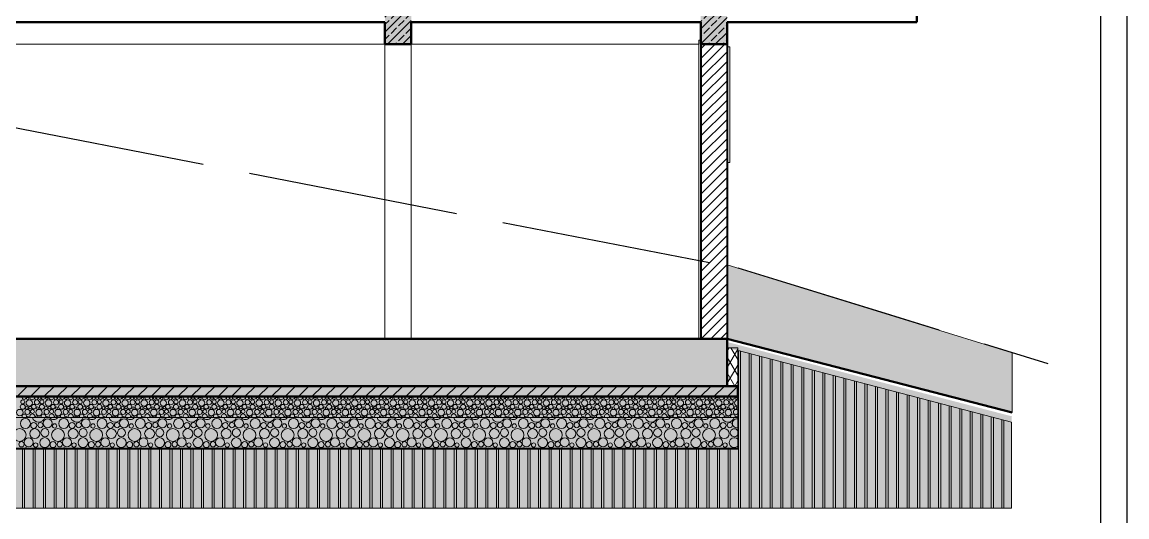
# Model space of a CAD drawing. Extents: x -1929 to 256751, y -18317 to 36108.
# Drawn here: x 3715 to 4764, y 621 to 1091 of the extents above; entities that cross this region are included whole.
import ezdxf

# ---------------------------------------------------------------- set-up
doc = ezdxf.new("R2010")
doc.units = 0
doc.header["$LTSCALE"] = 5
doc.header["$MEASUREMENT"] = 0
doc.linetypes.add('- Скирити линии', pattern=[245, 200, -45])
for name, color, linetype in [('1 _ Греди - Основни.Structural - Bearing', 7, 'Continuous'), ('1 _ Плочи - Основни.Structural - Bearing', 7, 'Continuous'), ('4 _ - Щриховки - Основни.2D Elements', 7, 'Continuous'), ('7 _ - Основни елементи.2D Elements', 7, 'Continuous'), ('A-Furniture', 7, 'Continuous'), ('A-Terrain', 7, 'Continuous'), ('A-walls inter 12', 7, 'Continuous'), ('Structural - Bearing', 7, 'Continuous')]:
    doc.layers.add(name, color=color, linetype=linetype)
pattern_1 = [(45, (3672.576, 1105.042), (-7.07107, 7.07107), []), (45, (3669.04, 1108.577), (-7.07107, 7.07107), [7.5, -2.5])]

# ---------------------------------------------------------------- blocks, each defined once
blk = doc.blocks.new('*X2')
at = {"layer": 'A-Furniture', "color": 253, "linetype": 'Continuous', "lineweight": 15, "ltscale": 0.01}
for centre, radius in [((20546, 14467), 38.4), ((20670, 14446), 61.2), ((20639, 14531), 20.7), ((20814, 14458), 47.7), ((20804, 14535), 28.6), ((20868, 14539), 25.1), ((20910, 14467), 38.4), ((21034, 14446), 61.2), ((21003, 14531), 20.7), ((21178, 14458), 47.7), ((21168, 14535), 28.6), ((21232, 14539), 25.1), ((21274, 14467), 38.4), ((21398, 14446), 61.2), ((21366, 14531), 20.7), ((21541, 14458), 47.7), ((21532, 14535), 28.6), ((21595, 14539), 25.1), ((21637, 14467), 38.4), ((21761, 14446), 61.2), ((21730, 14531), 20.7), ((21905, 14458), 47.7), ((21895, 14535), 28.6), ((21959, 14539), 25.1), ((22001, 14467), 38.4), ((22125, 14446), 61.2), ((22094, 14531), 20.7), ((22269, 14458), 47.7), ((22259, 14535), 28.6), ((22323, 14539), 25.1), ((22365, 14467), 38.4), ((22489, 14446), 61.2), ((22458, 14531), 20.7), ((22632, 14458), 47.7), ((22623, 14535), 28.6), ((22686, 14539), 25.1), ((22728, 14467), 38.4), ((22852, 14446), 61.2), ((22821, 14531), 20.7), ((22996, 14458), 47.7), ((22986, 14535), 28.6), ((23050, 14539), 25.1), ((23092, 14467), 38.4), ((23216, 14446), 61.2), ((23185, 14531), 20.7), ((23360, 14458), 47.7), ((23350, 14535), 28.6), ((23414, 14539), 25.1), ((23456, 14467), 38.4), ((23580, 14446), 61.2), ((23549, 14531), 20.7), ((23723, 14458), 47.7), ((23714, 14535), 28.6), ((23778, 14539), 25.1), ((23819, 14467), 38.4), ((23944, 14446), 61.2), ((23912, 14531), 20.7), ((24087, 14458), 47.7), ((24078, 14535), 28.6), ((24141, 14539), 25.1), ((24183, 14467), 38.4), ((24307, 14446), 61.2), ((24276, 14531), 20.7), ((24451, 14458), 47.7), ((24441, 14535), 28.6), ((24505, 14539), 25.1), ((24547, 14467), 38.4), ((24671, 14446), 61.2), ((24640, 14531), 20.7), ((24815, 14458), 47.7), ((24805, 14535), 28.6), ((24869, 14539), 25.1), ((24911, 14467), 38.4), ((25035, 14446), 61.2), ((25003, 14531), 20.7), ((25178, 14458), 47.7), ((25169, 14535), 28.6), ((25232, 14539), 25.1), ((25274, 14467), 38.4), ((25398, 14446), 61.2), ((25367, 14531), 20.7), ((25542, 14458), 47.7), ((25532, 14535), 28.6), ((25596, 14539), 25.1), ((25638, 14467), 38.4), ((25762, 14446), 61.2), ((25731, 14531), 20.7), ((25906, 14458), 47.7), ((25896, 14535), 28.6), ((25960, 14539), 25.1), ((26002, 14467), 38.4), ((26126, 14446), 61.2), ((26095, 14531), 20.7), ((26269, 14458), 47.7), ((26260, 14535), 28.6), ((26324, 14539), 25.1), ((26365, 14467), 38.4), ((26490, 14446), 61.2), ((26458, 14531), 20.7), ((26633, 14458), 47.7), ((26623, 14535), 28.6), ((26687, 14539), 25.1), ((26729, 14467), 38.4), ((26853, 14446), 61.2), ((26822, 14531), 20.7), ((26997, 14458), 47.7), ((26987, 14535), 28.6), ((27051, 14539), 25.1), ((27093, 14467), 38.4), ((27217, 14446), 61.2), ((27186, 14531), 20.7), ((27361, 14458), 47.7), ((27351, 14535), 28.6), ((27415, 14539), 25.1), ((27457, 14467), 38.4), ((27581, 14446), 61.2), ((27549, 14531), 20.7), ((27724, 14458), 47.7), ((27715, 14535), 28.6), ((27778, 14539), 25.1), ((27820, 14467), 38.4), ((27944, 14446), 61.2), ((27913, 14531), 20.7), ((28088, 14458), 47.7), ((28078, 14535), 28.6), ((28142, 14539), 25.1), ((28184, 14467), 38.4), ((28308, 14446), 61.2), ((28277, 14531), 20.7), ((28452, 14458), 47.7), ((28442, 14535), 28.6), ((28506, 14539), 25.1), ((28548, 14467), 38.4), ((28672, 14446), 61.2), ((28641, 14531), 20.7), ((28815, 14458), 47.7), ((28806, 14535), 28.6), ((28870, 14539), 25.1), ((28911, 14467), 38.4), ((29036, 14446), 61.2), ((29004, 14531), 20.7), ((29179, 14458), 47.7), ((29169, 14535), 28.6), ((29233, 14539), 25.1), ((29275, 14467), 38.4), ((29399, 14446), 61.2), ((29368, 14531), 20.7), ((29543, 14458), 47.7), ((29533, 14535), 28.6), ((29597, 14539), 25.1), ((29639, 14467), 38.4), ((29763, 14446), 61.2), ((29732, 14531), 20.7), ((29906, 14458), 47.7), ((29897, 14535), 28.6), ((29961, 14539), 25.1), ((30003, 14467), 38.4), ((30127, 14446), 61.2), ((30095, 14531), 20.7), ((30270, 14458), 47.7), ((30261, 14535), 28.6), ((30324, 14539), 25.1), ((30366, 14467), 38.4), ((30490, 14446), 61.2), ((30459, 14531), 20.7), ((30634, 14458), 47.7), ((30624, 14535), 28.6), ((30688, 14539), 25.1), ((30730, 14467), 38.4), ((30854, 14446), 61.2), ((30823, 14531), 20.7), ((30998, 14458), 47.7), ((30988, 14535), 28.6), ((31052, 14539), 25.1), ((31094, 14467), 38.4), ((31218, 14446), 61.2), ((31187, 14531), 20.7), ((31361, 14458), 47.7), ((31352, 14535), 28.6), ((31415, 14539), 25.1), ((31457, 14467), 38.4), ((31581, 14446), 61.2), ((31550, 14531), 20.7), ((31725, 14458), 47.7), ((31715, 14535), 28.6), ((31779, 14539), 25.1), ((31821, 14467), 38.4), ((31945, 14446), 61.2), ((31914, 14531), 20.7), ((32089, 14458), 47.7), ((32079, 14535), 28.6), ((32143, 14539), 25.1), ((32185, 14467), 38.4), ((32309, 14446), 61.2), ((32278, 14531), 20.7), ((32452, 14458), 47.7), ((32443, 14535), 28.6), ((32507, 14539), 25.1), ((32548, 14467), 38.4), ((32673, 14446), 61.2), ((32641, 14531), 20.7), ((32816, 14458), 47.7), ((32806, 14535), 28.6), ((32870, 14539), 25.1), ((32912, 14467), 38.4), ((33036, 14446), 61.2), ((33005, 14531), 20.7), ((33180, 14458), 47.7), ((33170, 14535), 28.6), ((33234, 14539), 25.1), ((33276, 14467), 38.4), ((33400, 14446), 61.2), ((33369, 14531), 20.7), ((33544, 14458), 47.7), ((33534, 14535), 28.6), ((33598, 14539), 25.1), ((33640, 14467), 38.4), ((33764, 14446), 61.2), ((33732, 14531), 20.7), ((33907, 14458), 47.7), ((33898, 14535), 28.6), ((33961, 14539), 25.1), ((34003, 14467), 38.4), ((34096, 14531), 20.7), ((20490, 14264), 61.2), ((20545, 14373), 47.3), ((20634, 14276), 47.7), ((20624, 14353), 28.6), ((20688, 14357), 25.1), ((20730, 14285), 38.4), ((20755, 14375), 42.6), ((20854, 14264), 61.2), ((20823, 14349), 20.7), ((20909, 14373), 47.3), ((20998, 14276), 47.7), ((20988, 14353), 28.6), ((21052, 14357), 25.1), ((21094, 14285), 38.4), ((21119, 14375), 42.6), ((21218, 14264), 61.2), ((21186, 14349), 20.7), ((21273, 14373), 47.3), ((21361, 14276), 47.7), ((21352, 14353), 28.6), ((21415, 14357), 25.1), ((21457, 14285), 38.4), ((21483, 14375), 42.6), ((21581, 14264), 61.2), ((21550, 14349), 20.7), ((21636, 14373), 47.3), ((21725, 14276), 47.7), ((21715, 14353), 28.6), ((21779, 14357), 25.1), ((21821, 14285), 38.4), ((21846, 14375), 42.6), ((21945, 14264), 61.2), ((21914, 14349), 20.7), ((22000, 14373), 47.3), ((22089, 14276), 47.7), ((22079, 14353), 28.6), ((22143, 14357), 25.1), ((22185, 14285), 38.4), ((22210, 14375), 42.6), ((22309, 14264), 61.2), ((22278, 14349), 20.7), ((22364, 14373), 47.3), ((22452, 14276), 47.7), ((22443, 14353), 28.6), ((22506, 14357), 25.1), ((22548, 14285), 38.4), ((22574, 14375), 42.6), ((22672, 14264), 61.2), ((22641, 14349), 20.7), ((22727, 14373), 47.3), ((22816, 14276), 47.7), ((22806, 14353), 28.6), ((22870, 14357), 25.1), ((22912, 14285), 38.4), ((22938, 14375), 42.6), ((23036, 14264), 61.2), ((23005, 14349), 20.7), ((23091, 14373), 47.3), ((23180, 14276), 47.7), ((23170, 14353), 28.6), ((23234, 14357), 25.1), ((23276, 14285), 38.4), ((23301, 14375), 42.6), ((23400, 14264), 61.2), ((23369, 14349), 20.7), ((23455, 14373), 47.3), ((23543, 14276), 47.7), ((23534, 14353), 28.6), ((23598, 14357), 25.1), ((23639, 14285), 38.4), ((23665, 14375), 42.6), ((23764, 14264), 61.2), ((23732, 14349), 20.7), ((23818, 14373), 47.3), ((23907, 14276), 47.7), ((23898, 14353), 28.6), ((23961, 14357), 25.1), ((24003, 14285), 38.4), ((24029, 14375), 42.6), ((24127, 14264), 61.2), ((24096, 14349), 20.7), ((24182, 14373), 47.3), ((24271, 14276), 47.7), ((24261, 14353), 28.6), ((24325, 14357), 25.1), ((24367, 14285), 38.4), ((24392, 14375), 42.6), ((24491, 14264), 61.2), ((24460, 14349), 20.7), ((24546, 14373), 47.3), ((24635, 14276), 47.7), ((24625, 14353), 28.6), ((24689, 14357), 25.1), ((24731, 14285), 38.4), ((24756, 14375), 42.6), ((24855, 14264), 61.2), ((24823, 14349), 20.7), ((24910, 14373), 47.3), ((24998, 14276), 47.7), ((24989, 14353), 28.6), ((25052, 14357), 25.1), ((25094, 14285), 38.4), ((25120, 14375), 42.6), ((25218, 14264), 61.2), ((25187, 14349), 20.7), ((25273, 14373), 47.3), ((25362, 14276), 47.7), ((25352, 14353), 28.6), ((25416, 14357), 25.1), ((25458, 14285), 38.4), ((25484, 14375), 42.6), ((25582, 14264), 61.2), ((25551, 14349), 20.7), ((25637, 14373), 47.3), ((25726, 14276), 47.7), ((25716, 14353), 28.6), ((25780, 14357), 25.1), ((25822, 14285), 38.4), ((25847, 14375), 42.6), ((25946, 14264), 61.2), ((25915, 14349), 20.7), ((26001, 14373), 47.3), ((26089, 14276), 47.7), ((26080, 14353), 28.6), ((26144, 14357), 25.1), ((26185, 14285), 38.4), ((26211, 14375), 42.6), ((26310, 14264), 61.2), ((26278, 14349), 20.7), ((26364, 14373), 47.3), ((26453, 14276), 47.7), ((26443, 14353), 28.6), ((26507, 14357), 25.1), ((26549, 14285), 38.4), ((26575, 14375), 42.6), ((26673, 14264), 61.2), ((26642, 14349), 20.7), ((26728, 14373), 47.3), ((26817, 14276), 47.7), ((26807, 14353), 28.6), ((26871, 14357), 25.1), ((26913, 14285), 38.4), ((26938, 14375), 42.6), ((27037, 14264), 61.2), ((27006, 14349), 20.7), ((27092, 14373), 47.3), ((27181, 14276), 47.7), ((27171, 14353), 28.6), ((27235, 14357), 25.1), ((27277, 14285), 38.4), ((27302, 14375), 42.6), ((27401, 14264), 61.2), ((27369, 14349), 20.7), ((27456, 14373), 47.3), ((27544, 14276), 47.7), ((27535, 14353), 28.6), ((27598, 14357), 25.1), ((27640, 14285), 38.4), ((27666, 14375), 42.6), ((27764, 14264), 61.2), ((27733, 14349), 20.7), ((27819, 14373), 47.3), ((27908, 14276), 47.7), ((27898, 14353), 28.6), ((27962, 14357), 25.1), ((28004, 14285), 38.4), ((28029, 14375), 42.6), ((28128, 14264), 61.2), ((28097, 14349), 20.7), ((28183, 14373), 47.3), ((28272, 14276), 47.7), ((28262, 14353), 28.6), ((28326, 14357), 25.1), ((28368, 14285), 38.4), ((28393, 14375), 42.6), ((28492, 14264), 61.2), ((28461, 14349), 20.7), ((28547, 14373), 47.3), ((28635, 14276), 47.7), ((28626, 14353), 28.6), ((28690, 14357), 25.1), ((28731, 14285), 38.4), ((28757, 14375), 42.6), ((28856, 14264), 61.2), ((28824, 14349), 20.7), ((28910, 14373), 47.3), ((28999, 14276), 47.7), ((28989, 14353), 28.6), ((29053, 14357), 25.1), ((29095, 14285), 38.4), ((29121, 14375), 42.6), ((29219, 14264), 61.2), ((29188, 14349), 20.7), ((29274, 14373), 47.3), ((29363, 14276), 47.7), ((29353, 14353), 28.6), ((29417, 14357), 25.1), ((29459, 14285), 38.4), ((29484, 14375), 42.6), ((29583, 14264), 61.2), ((29552, 14349), 20.7), ((29638, 14373), 47.3), ((29726, 14276), 47.7), ((29717, 14353), 28.6), ((29781, 14357), 25.1), ((29823, 14285), 38.4), ((29848, 14375), 42.6), ((29947, 14264), 61.2), ((29915, 14349), 20.7), ((30002, 14373), 47.3), ((30090, 14276), 47.7), ((30081, 14353), 28.6), ((30144, 14357), 25.1), ((30186, 14285), 38.4), ((30212, 14375), 42.6), ((30310, 14264), 61.2), ((30279, 14349), 20.7), ((30365, 14373), 47.3), ((30454, 14276), 47.7), ((30444, 14353), 28.6), ((30508, 14357), 25.1), ((30550, 14285), 38.4), ((30575, 14375), 42.6), ((30674, 14264), 61.2), ((30643, 14349), 20.7), ((30729, 14373), 47.3), ((30818, 14276), 47.7), ((30808, 14353), 28.6), ((30872, 14357), 25.1), ((30914, 14285), 38.4), ((30939, 14375), 42.6), ((31038, 14264), 61.2), ((31007, 14349), 20.7), ((31093, 14373), 47.3), ((31181, 14276), 47.7), ((31172, 14353), 28.6), ((31235, 14357), 25.1), ((31277, 14285), 38.4), ((31303, 14375), 42.6), ((31401, 14264), 61.2), ((31370, 14349), 20.7), ((31456, 14373), 47.3), ((31545, 14276), 47.7), ((31535, 14353), 28.6), ((31599, 14357), 25.1), ((31641, 14285), 38.4), ((31667, 14375), 42.6), ((31765, 14264), 61.2), ((31734, 14349), 20.7), ((31820, 14373), 47.3), ((31909, 14276), 47.7), ((31899, 14353), 28.6), ((31963, 14357), 25.1), ((32005, 14285), 38.4), ((32030, 14375), 42.6), ((32129, 14264), 61.2), ((32098, 14349), 20.7), ((32184, 14373), 47.3), ((32272, 14276), 47.7), ((32263, 14353), 28.6), ((32327, 14357), 25.1), ((32368, 14285), 38.4), ((32394, 14375), 42.6), ((32493, 14264), 61.2), ((32461, 14349), 20.7), ((32547, 14373), 47.3), ((32636, 14276), 47.7), ((32626, 14353), 28.6), ((32690, 14357), 25.1), ((32732, 14285), 38.4), ((32758, 14375), 42.6), ((32856, 14264), 61.2), ((32825, 14349), 20.7), ((32911, 14373), 47.3), ((33000, 14276), 47.7), ((32990, 14353), 28.6), ((33054, 14357), 25.1), ((33096, 14285), 38.4), ((33121, 14375), 42.6), ((33220, 14264), 61.2), ((33189, 14349), 20.7), ((33275, 14373), 47.3), ((33364, 14276), 47.7), ((33354, 14353), 28.6), ((33418, 14357), 25.1), ((33460, 14285), 38.4), ((33485, 14375), 42.6), ((33584, 14264), 61.2), ((33552, 14349), 20.7), ((33639, 14373), 47.3), ((33727, 14276), 47.7), ((33718, 14353), 28.6), ((33781, 14357), 25.1), ((33823, 14285), 38.4), ((33849, 14375), 42.6), ((33947, 14264), 61.2), ((33916, 14349), 20.7), ((34002, 14373), 47.3), ((34081, 14353), 28.6)]:
    blk.add_circle(centre, radius, dxfattribs=at)
for centre, radius, start, end in [((20572, 14557), 42.6, 163.6472, 16.3528), ((20725, 14555), 47.3, 162.599, 17.401), ((20850, 14628), 61.2, 254.3338, 285.6662), ((20935, 14557), 42.6, 163.6472, 16.3528), ((21089, 14555), 47.3, 162.599, 17.401), ((21214, 14628), 61.2, 254.3338, 285.6662), ((21299, 14557), 42.6, 163.6472, 16.3528), ((21453, 14555), 47.3, 162.599, 17.401), ((21578, 14628), 61.2, 254.3338, 285.6662), ((21663, 14557), 42.6, 163.6472, 16.3528), ((21816, 14555), 47.3, 162.599, 17.401), ((21941, 14628), 61.2, 254.3338, 285.6662), ((22026, 14557), 42.6, 163.6472, 16.3528), ((22180, 14555), 47.3, 162.599, 17.401), ((22305, 14628), 61.2, 254.3338, 285.6662), ((22390, 14557), 42.6, 163.6472, 16.3528), ((22544, 14555), 47.3, 162.599, 17.401), ((22669, 14628), 61.2, 254.3338, 285.6662), ((22754, 14557), 42.6, 163.6472, 16.3528), ((22907, 14555), 47.3, 162.599, 17.401), ((23032, 14628), 61.2, 254.3338, 285.6662), ((23118, 14557), 42.6, 163.6472, 16.3528), ((23271, 14555), 47.3, 162.599, 17.401), ((23396, 14628), 61.2, 254.3338, 285.6662), ((23481, 14557), 42.6, 163.6472, 16.3528), ((23635, 14555), 47.3, 162.599, 17.401), ((23760, 14628), 61.2, 254.3338, 285.6662), ((23845, 14557), 42.6, 163.6472, 16.3528), ((23998, 14555), 47.3, 162.599, 17.401), ((24124, 14628), 61.2, 254.3338, 285.6662), ((24209, 14557), 42.6, 163.6472, 16.3528), ((24362, 14555), 47.3, 162.599, 17.401), ((24487, 14628), 61.2, 254.3338, 285.6662), ((24572, 14557), 42.6, 163.6472, 16.3528), ((24726, 14555), 47.3, 162.599, 17.401), ((24851, 14628), 61.2, 254.3338, 285.6662), ((24936, 14557), 42.6, 163.6472, 16.3528), ((25090, 14555), 47.3, 162.599, 17.401), ((25215, 14628), 61.2, 254.3338, 285.6662), ((25300, 14557), 42.6, 163.6472, 16.3528), ((25453, 14555), 47.3, 162.599, 17.401), ((25578, 14628), 61.2, 254.3338, 285.6662), ((25664, 14557), 42.6, 163.6472, 16.3528), ((25817, 14555), 47.3, 162.599, 17.401), ((25942, 14628), 61.2, 254.3338, 285.6662), ((26027, 14557), 42.6, 163.6472, 16.3528), ((26181, 14555), 47.3, 162.599, 17.401), ((26306, 14628), 61.2, 254.3338, 285.6662), ((26391, 14557), 42.6, 163.6472, 16.3528), ((26544, 14555), 47.3, 162.599, 17.401), ((26670, 14628), 61.2, 254.3338, 285.6662), ((26755, 14557), 42.6, 163.6472, 16.3528), ((26908, 14555), 47.3, 162.599, 17.401), ((27033, 14628), 61.2, 254.3338, 285.6662), ((27118, 14557), 42.6, 163.6472, 16.3528), ((27272, 14555), 47.3, 162.599, 17.401), ((27397, 14628), 61.2, 254.3338, 285.6662), ((27482, 14557), 42.6, 163.6472, 16.3528), ((27636, 14555), 47.3, 162.599, 17.401), ((27761, 14628), 61.2, 254.3338, 285.6662), ((27846, 14557), 42.6, 163.6472, 16.3528), ((27999, 14555), 47.3, 162.599, 17.401), ((28124, 14628), 61.2, 254.3338, 285.6662), ((28209, 14557), 42.6, 163.6472, 16.3528), ((28363, 14555), 47.3, 162.599, 17.401), ((28488, 14628), 61.2, 254.3338, 285.6662), ((28573, 14557), 42.6, 163.6472, 16.3528), ((28727, 14555), 47.3, 162.599, 17.401), ((28852, 14628), 61.2, 254.3338, 285.6662), ((28937, 14557), 42.6, 163.6472, 16.3528), ((29090, 14555), 47.3, 162.599, 17.401), ((29216, 14628), 61.2, 254.3338, 285.6662), ((29301, 14557), 42.6, 163.6472, 16.3528), ((29454, 14555), 47.3, 162.599, 17.401), ((29579, 14628), 61.2, 254.3338, 285.6662), ((29664, 14557), 42.6, 163.6472, 16.3528), ((29818, 14555), 47.3, 162.599, 17.401), ((29943, 14628), 61.2, 254.3338, 285.6662), ((30028, 14557), 42.6, 163.6472, 16.3528), ((30182, 14555), 47.3, 162.599, 17.401), ((30307, 14628), 61.2, 254.3338, 285.6662), ((30392, 14557), 42.6, 163.6472, 16.3528), ((30545, 14555), 47.3, 162.599, 17.401), ((30670, 14628), 61.2, 254.3338, 285.6662), ((30755, 14557), 42.6, 163.6472, 16.3528), ((30909, 14555), 47.3, 162.599, 17.401), ((31034, 14628), 61.2, 254.3338, 285.6662), ((31119, 14557), 42.6, 163.6472, 16.3528), ((31273, 14555), 47.3, 162.599, 17.401), ((31398, 14628), 61.2, 254.3338, 285.6662), ((31483, 14557), 42.6, 163.6472, 16.3528), ((31636, 14555), 47.3, 162.599, 17.401), ((31761, 14628), 61.2, 254.3338, 285.6662), ((31847, 14557), 42.6, 163.6472, 16.3528), ((32000, 14555), 47.3, 162.599, 17.401), ((32125, 14628), 61.2, 254.3338, 285.6662), ((32210, 14557), 42.6, 163.6472, 16.3528), ((32364, 14555), 47.3, 162.599, 17.401), ((32489, 14628), 61.2, 254.3338, 285.6662), ((32574, 14557), 42.6, 163.6472, 16.3528), ((32727, 14555), 47.3, 162.599, 17.401), ((32853, 14628), 61.2, 254.3338, 285.6662), ((32938, 14557), 42.6, 163.6472, 16.3528), ((33091, 14555), 47.3, 162.599, 17.401), ((33216, 14628), 61.2, 254.3338, 285.6662), ((33301, 14557), 42.6, 163.6472, 16.3528), ((33455, 14555), 47.3, 162.599, 17.401), ((33580, 14628), 61.2, 254.3338, 285.6662), ((33665, 14557), 42.6, 163.6472, 16.3528), ((33819, 14555), 47.3, 162.599, 17.401), ((33944, 14628), 61.2, 254.3338, 285.6662), ((34029, 14557), 42.6, 163.6472, 16.3528), ((34127, 14446), 61.2, 91.334, 268.666), ((34091, 14276), 47.7, 42.7879, 317.2121), ((34145, 14357), 25.1, 139.8129, 220.1871), ((20575, 14193), 42.6, 325.6213, 214.3787), ((20643, 14167), 20.7, 3.8659, 176.1341), ((20729, 14191), 47.3, 332.4801, 207.5199), ((20808, 14171), 28.6, 354.4772, 185.5228), ((20872, 14175), 25.1, 345.4542, 194.5458), ((20939, 14193), 42.6, 325.6213, 214.3787), ((21006, 14167), 20.7, 3.8659, 176.1341), ((21093, 14191), 47.3, 332.4801, 207.5199), ((21172, 14171), 28.6, 354.4772, 185.5228), ((21235, 14175), 25.1, 345.4542, 194.5458), ((21303, 14193), 42.6, 325.6213, 214.3787), ((21370, 14167), 20.7, 3.8659, 176.1341), ((21456, 14191), 47.3, 332.4801, 207.5199), ((21535, 14171), 28.6, 354.4772, 185.5228), ((21599, 14175), 25.1, 345.4542, 194.5458), ((21666, 14193), 42.6, 325.6213, 214.3787), ((21734, 14167), 20.7, 3.8659, 176.1341), ((21820, 14191), 47.3, 332.4801, 207.5199), ((21899, 14171), 28.6, 354.4772, 185.5228), ((21963, 14175), 25.1, 345.4542, 194.5458), ((22030, 14193), 42.6, 325.6213, 214.3787), ((22098, 14167), 20.7, 3.8659, 176.1341), ((22184, 14191), 47.3, 332.4801, 207.5199), ((22263, 14171), 28.6, 354.4772, 185.5228), ((22326, 14175), 25.1, 345.4542, 194.5458), ((22394, 14193), 42.6, 325.6213, 214.3787), ((22461, 14167), 20.7, 3.8659, 176.1341), ((22547, 14191), 47.3, 332.4801, 207.5199), ((22626, 14171), 28.6, 354.4772, 185.5228), ((22690, 14175), 25.1, 345.4542, 194.5458), ((22758, 14193), 42.6, 325.6213, 214.3787), ((22825, 14167), 20.7, 3.8659, 176.1341), ((22911, 14191), 47.3, 332.4801, 207.5199), ((22990, 14171), 28.6, 354.4772, 185.5228), ((23054, 14175), 25.1, 345.4542, 194.5458), ((23121, 14193), 42.6, 325.6213, 214.3787), ((23189, 14167), 20.7, 3.8659, 176.1341), ((23275, 14191), 47.3, 332.4801, 207.5199), ((23354, 14171), 28.6, 354.4772, 185.5228), ((23418, 14175), 25.1, 345.4542, 194.5458), ((23485, 14193), 42.6, 325.6213, 214.3787), ((23552, 14167), 20.7, 3.8659, 176.1341), ((23638, 14191), 47.3, 332.4801, 207.5199), ((23718, 14171), 28.6, 354.4772, 185.5228), ((23781, 14175), 25.1, 345.4542, 194.5458), ((23849, 14193), 42.6, 325.6213, 214.3787), ((23916, 14167), 20.7, 3.8659, 176.1341), ((24002, 14191), 47.3, 332.4801, 207.5199), ((24081, 14171), 28.6, 354.4772, 185.5228), ((24145, 14175), 25.1, 345.4542, 194.5458), ((24212, 14193), 42.6, 325.6213, 214.3787), ((24280, 14167), 20.7, 3.8659, 176.1341), ((24366, 14191), 47.3, 332.4801, 207.5199), ((24445, 14171), 28.6, 354.4772, 185.5228), ((24509, 14175), 25.1, 345.4542, 194.5458), ((24576, 14193), 42.6, 325.6213, 214.3787), ((24643, 14167), 20.7, 3.8659, 176.1341), ((24730, 14191), 47.3, 332.4801, 207.5199), ((24809, 14171), 28.6, 354.4772, 185.5228), ((24872, 14175), 25.1, 345.4542, 194.5458), ((24940, 14193), 42.6, 325.6213, 214.3787), ((25007, 14167), 20.7, 3.8659, 176.1341), ((25093, 14191), 47.3, 332.4801, 207.5199), ((25172, 14171), 28.6, 354.4772, 185.5228), ((25236, 14175), 25.1, 345.4542, 194.5458), ((25304, 14193), 42.6, 325.6213, 214.3787), ((25371, 14167), 20.7, 3.8659, 176.1341), ((25457, 14191), 47.3, 332.4801, 207.5199), ((25536, 14171), 28.6, 354.4772, 185.5228), ((25600, 14175), 25.1, 345.4542, 194.5458), ((25667, 14193), 42.6, 325.6213, 214.3787), ((25735, 14167), 20.7, 3.8659, 176.1341), ((25821, 14191), 47.3, 332.4801, 207.5199), ((25900, 14171), 28.6, 354.4772, 185.5228), ((25964, 14175), 25.1, 345.4542, 194.5458), ((26031, 14193), 42.6, 325.6213, 214.3787), ((26098, 14167), 20.7, 3.8659, 176.1341), ((26184, 14191), 47.3, 332.4801, 207.5199), ((26263, 14171), 28.6, 354.4772, 185.5228), ((26327, 14175), 25.1, 345.4542, 194.5458), ((26395, 14193), 42.6, 325.6213, 214.3787), ((26462, 14167), 20.7, 3.8659, 176.1341), ((26548, 14191), 47.3, 332.4801, 207.5199), ((26627, 14171), 28.6, 354.4772, 185.5228), ((26691, 14175), 25.1, 345.4542, 194.5458), ((26758, 14193), 42.6, 325.6213, 214.3787), ((26826, 14167), 20.7, 3.8659, 176.1341), ((26912, 14191), 47.3, 332.4801, 207.5199), ((26991, 14171), 28.6, 354.4772, 185.5228), ((27055, 14175), 25.1, 345.4542, 194.5458), ((27122, 14193), 42.6, 325.6213, 214.3787), ((27189, 14167), 20.7, 3.8659, 176.1341), ((27276, 14191), 47.3, 332.4801, 207.5199), ((27355, 14171), 28.6, 354.4772, 185.5228), ((27418, 14175), 25.1, 345.4542, 194.5458), ((27486, 14193), 42.6, 325.6213, 214.3787), ((27553, 14167), 20.7, 3.8659, 176.1341), ((27639, 14191), 47.3, 332.4801, 207.5199), ((27718, 14171), 28.6, 354.4772, 185.5228), ((27782, 14175), 25.1, 345.4542, 194.5458), ((27849, 14193), 42.6, 325.6213, 214.3787), ((27917, 14167), 20.7, 3.8659, 176.1341), ((28003, 14191), 47.3, 332.4801, 207.5199), ((28082, 14171), 28.6, 354.4772, 185.5228), ((28146, 14175), 25.1, 345.4542, 194.5458), ((28213, 14193), 42.6, 325.6213, 214.3787), ((28281, 14167), 20.7, 3.8659, 176.1341), ((28367, 14191), 47.3, 332.4801, 207.5199), ((28446, 14171), 28.6, 354.4772, 185.5228), ((28510, 14175), 25.1, 345.4542, 194.5458), ((28577, 14193), 42.6, 325.6213, 214.3787), ((28644, 14167), 20.7, 3.8659, 176.1341), ((28730, 14191), 47.3, 332.4801, 207.5199), ((28809, 14171), 28.6, 354.4772, 185.5228), ((28873, 14175), 25.1, 345.4542, 194.5458), ((28941, 14193), 42.6, 325.6213, 214.3787), ((29008, 14167), 20.7, 3.8659, 176.1341), ((29094, 14191), 47.3, 332.4801, 207.5199), ((29173, 14171), 28.6, 354.4772, 185.5228), ((29237, 14175), 25.1, 345.4542, 194.5458), ((29304, 14193), 42.6, 325.6213, 214.3787), ((29372, 14167), 20.7, 3.8659, 176.1341), ((29458, 14191), 47.3, 332.4801, 207.5199), ((29537, 14171), 28.6, 354.4772, 185.5228), ((29601, 14175), 25.1, 345.4542, 194.5458), ((29668, 14193), 42.6, 325.6213, 214.3787), ((29735, 14167), 20.7, 3.8659, 176.1341), ((29822, 14191), 47.3, 332.4801, 207.5199), ((29901, 14171), 28.6, 354.4772, 185.5228), ((29964, 14175), 25.1, 345.4542, 194.5458), ((30032, 14193), 42.6, 325.6213, 214.3787), ((30099, 14167), 20.7, 3.8659, 176.1341), ((30185, 14191), 47.3, 332.4801, 207.5199), ((30264, 14171), 28.6, 354.4772, 185.5228), ((30328, 14175), 25.1, 345.4542, 194.5458), ((30395, 14193), 42.6, 325.6213, 214.3787), ((30463, 14167), 20.7, 3.8659, 176.1341), ((30549, 14191), 47.3, 332.4801, 207.5199), ((30628, 14171), 28.6, 354.4772, 185.5228), ((30692, 14175), 25.1, 345.4542, 194.5458), ((30759, 14193), 42.6, 325.6213, 214.3787), ((30827, 14167), 20.7, 3.8659, 176.1341), ((30913, 14191), 47.3, 332.4801, 207.5199), ((30992, 14171), 28.6, 354.4772, 185.5228), ((31055, 14175), 25.1, 345.4542, 194.5458), ((31123, 14193), 42.6, 325.6213, 214.3787), ((31190, 14167), 20.7, 3.8659, 176.1341), ((31276, 14191), 47.3, 332.4801, 207.5199), ((31355, 14171), 28.6, 354.4772, 185.5228), ((31419, 14175), 25.1, 345.4542, 194.5458), ((31487, 14193), 42.6, 325.6213, 214.3787), ((31554, 14167), 20.7, 3.8659, 176.1341), ((31640, 14191), 47.3, 332.4801, 207.5199), ((31719, 14171), 28.6, 354.4772, 185.5228), ((31783, 14175), 25.1, 345.4542, 194.5458), ((31850, 14193), 42.6, 325.6213, 214.3787), ((31918, 14167), 20.7, 3.8659, 176.1341), ((32004, 14191), 47.3, 332.4801, 207.5199), ((32083, 14171), 28.6, 354.4772, 185.5228), ((32147, 14175), 25.1, 345.4542, 194.5458), ((32214, 14193), 42.6, 325.6213, 214.3787), ((32281, 14167), 20.7, 3.8659, 176.1341), ((32367, 14191), 47.3, 332.4801, 207.5199), ((32446, 14171), 28.6, 354.4772, 185.5228), ((32510, 14175), 25.1, 345.4542, 194.5458), ((32578, 14193), 42.6, 325.6213, 214.3787), ((32645, 14167), 20.7, 3.8659, 176.1341), ((32731, 14191), 47.3, 332.4801, 207.5199), ((32810, 14171), 28.6, 354.4772, 185.5228), ((32874, 14175), 25.1, 345.4542, 194.5458), ((32941, 14193), 42.6, 325.6213, 214.3787), ((33009, 14167), 20.7, 3.8659, 176.1341), ((33095, 14191), 47.3, 332.4801, 207.5199), ((33174, 14171), 28.6, 354.4772, 185.5228), ((33238, 14175), 25.1, 345.4542, 194.5458), ((33305, 14193), 42.6, 325.6213, 214.3787), ((33372, 14167), 20.7, 3.8659, 176.1341), ((33459, 14191), 47.3, 332.4801, 207.5199), ((33538, 14171), 28.6, 354.4772, 185.5228), ((33601, 14175), 25.1, 345.4542, 194.5458), ((33669, 14193), 42.6, 325.6213, 214.3787), ((33736, 14167), 20.7, 3.8659, 176.1341), ((33822, 14191), 47.3, 332.4801, 207.5199), ((33901, 14171), 28.6, 354.4772, 185.5228), ((33965, 14175), 25.1, 345.4542, 194.5458), ((34033, 14193), 42.6, 325.6213, 214.3787), ((34100, 14167), 20.7, 3.8659, 176.1341)]:
    blk.add_arc(centre, radius, start, end, dxfattribs=at)
blk = doc.blocks.new('*X3')
at = {"layer": 'A-Furniture', "color": 253, "linetype": 'Continuous', "lineweight": 15, "ltscale": 0.01}
for centre, radius in [((20596, 14056), 94.6), ((20754, 14018), 57.2), ((20882, 14025), 50.1), ((21017, 14061), 85.1), ((21324, 14056), 94.6), ((21482, 14018), 57.2), ((21609, 14025), 50.1), ((21744, 14061), 85.1), ((22051, 14056), 94.6), ((22209, 14018), 57.2), ((22337, 14025), 50.1), ((22471, 14061), 85.1), ((22778, 14056), 94.6), ((22936, 14018), 57.2), ((23064, 14025), 50.1), ((23199, 14061), 85.1), ((23506, 14056), 94.6), ((23664, 14018), 57.2), ((23791, 14025), 50.1), ((23926, 14061), 85.1), ((24233, 14056), 94.6), ((24391, 14018), 57.2), ((24519, 14025), 50.1), ((24654, 14061), 85.1), ((24961, 14056), 94.6), ((25119, 14018), 57.2), ((25246, 14025), 50.1), ((25381, 14061), 85.1), ((25688, 14056), 94.6), ((25846, 14018), 57.2), ((25974, 14025), 50.1), ((26108, 14061), 85.1), ((26415, 14056), 94.6), ((26574, 14018), 57.2), ((26701, 14025), 50.1), ((26836, 14061), 85.1), ((27143, 14056), 94.6), ((27301, 14018), 57.2), ((27429, 14025), 50.1), ((27563, 14061), 85.1), ((27870, 14056), 94.6), ((28028, 14018), 57.2), ((28156, 14025), 50.1), ((28291, 14061), 85.1), ((28598, 14056), 94.6), ((28756, 14018), 57.2), ((28883, 14025), 50.1), ((29018, 14061), 85.1), ((29325, 14056), 94.6), ((29483, 14018), 57.2), ((29611, 14025), 50.1), ((29746, 14061), 85.1), ((30053, 14056), 94.6), ((30211, 14018), 57.2), ((30338, 14025), 50.1), ((30473, 14061), 85.1), ((30780, 14056), 94.6), ((30938, 14018), 57.2), ((31066, 14025), 50.1), ((31200, 14061), 85.1), ((31507, 14056), 94.6), ((31665, 14018), 57.2), ((31793, 14025), 50.1), ((31928, 14061), 85.1), ((32235, 14056), 94.6), ((32393, 14018), 57.2), ((32520, 14025), 50.1), ((32655, 14061), 85.1), ((32962, 14056), 94.6), ((33120, 14018), 57.2), ((33248, 14025), 50.1), ((33383, 14061), 85.1), ((33690, 14056), 94.6), ((33848, 14018), 57.2), ((33975, 14025), 50.1), ((20486, 13838), 122), ((20774, 13863), 95.4), ((20966, 13881), 76.7), ((21214, 13838), 122), ((21151, 14010), 41.4), ((21501, 13863), 95.4), ((21693, 13881), 76.7), ((21941, 13838), 122), ((21879, 14010), 41.4), ((22228, 13863), 95.4), ((22420, 13881), 76.7), ((22669, 13838), 122), ((22606, 14010), 41.4), ((22956, 13863), 95.4), ((23148, 13881), 76.7), ((23396, 13838), 122), ((23334, 14010), 41.4), ((23683, 13863), 95.4), ((23875, 13881), 76.7), ((24123, 13838), 122), ((24061, 14010), 41.4), ((24411, 13863), 95.4), ((24603, 13881), 76.7), ((24851, 13838), 122), ((24788, 14010), 41.4), ((25138, 13863), 95.4), ((25330, 13881), 76.7), ((25578, 13838), 122), ((25516, 14010), 41.4), ((25865, 13863), 95.4), ((26057, 13881), 76.7), ((26306, 13838), 122), ((26243, 14010), 41.4), ((26593, 13863), 95.4), ((26785, 13881), 76.7), ((27033, 13838), 122), ((26971, 14010), 41.4), ((27320, 13863), 95.4), ((27512, 13881), 76.7), ((27761, 13838), 122), ((27698, 14010), 41.4), ((28048, 13863), 95.4), ((28240, 13881), 76.7), ((28488, 13838), 122), ((28425, 14010), 41.4), ((28775, 13863), 95.4), ((28967, 13881), 76.7), ((29215, 13838), 122), ((29153, 14010), 41.4), ((29502, 13863), 95.4), ((29695, 13881), 76.7), ((29943, 13838), 122), ((29880, 14010), 41.4), ((30230, 13863), 95.4), ((30422, 13881), 76.7), ((30670, 13838), 122), ((30608, 14010), 41.4), ((30957, 13863), 95.4), ((31149, 13881), 76.7), ((31398, 13838), 122), ((31335, 14010), 41.4), ((31685, 13863), 95.4), ((31877, 13881), 76.7), ((32125, 13838), 122), ((32063, 14010), 41.4), ((32412, 13863), 95.4), ((32604, 13881), 76.7), ((32852, 13838), 122), ((32790, 14010), 41.4), ((33140, 13863), 95.4), ((33332, 13881), 76.7), ((33580, 13838), 122), ((33517, 14010), 41.4), ((33867, 13863), 95.4), ((20522, 13661), 50.1), ((20657, 13697), 85.1), ((20791, 13646), 41.4), ((20964, 13692), 94.6), ((21122, 13654), 57.2), ((21249, 13661), 50.1), ((21384, 13697), 85.1), ((21519, 13646), 41.4), ((21691, 13692), 94.6), ((21849, 13654), 57.2), ((21977, 13661), 50.1), ((22111, 13697), 85.1), ((22246, 13646), 41.4), ((22418, 13692), 94.6), ((22576, 13654), 57.2), ((22704, 13661), 50.1), ((22839, 13697), 85.1), ((22974, 13646), 41.4), ((23146, 13692), 94.6), ((23304, 13654), 57.2), ((23431, 13661), 50.1), ((23566, 13697), 85.1), ((23701, 13646), 41.4), ((23873, 13692), 94.6), ((24031, 13654), 57.2), ((24159, 13661), 50.1), ((24294, 13697), 85.1), ((24428, 13646), 41.4), ((24601, 13692), 94.6), ((24759, 13654), 57.2), ((24886, 13661), 50.1), ((25021, 13697), 85.1), ((25156, 13646), 41.4), ((25328, 13692), 94.6), ((25486, 13654), 57.2), ((25614, 13661), 50.1), ((25748, 13697), 85.1), ((25883, 13646), 41.4), ((26055, 13692), 94.6), ((26214, 13654), 57.2), ((26341, 13661), 50.1), ((26476, 13697), 85.1), ((26611, 13646), 41.4), ((26783, 13692), 94.6), ((26941, 13654), 57.2), ((27069, 13661), 50.1), ((27203, 13697), 85.1), ((27338, 13646), 41.4), ((27510, 13692), 94.6), ((27668, 13654), 57.2), ((27796, 13661), 50.1), ((27931, 13697), 85.1), ((28065, 13646), 41.4), ((28238, 13692), 94.6), ((28396, 13654), 57.2), ((28523, 13661), 50.1), ((28658, 13697), 85.1), ((28793, 13646), 41.4), ((28965, 13692), 94.6), ((29123, 13654), 57.2), ((29251, 13661), 50.1), ((29386, 13697), 85.1), ((29520, 13646), 41.4), ((29693, 13692), 94.6), ((29851, 13654), 57.2), ((29978, 13661), 50.1), ((30113, 13697), 85.1), ((30248, 13646), 41.4), ((30420, 13692), 94.6), ((30578, 13654), 57.2), ((30706, 13661), 50.1), ((30840, 13697), 85.1), ((30975, 13646), 41.4), ((31147, 13692), 94.6), ((31305, 13654), 57.2), ((31433, 13661), 50.1), ((31568, 13697), 85.1), ((31703, 13646), 41.4), ((31875, 13692), 94.6), ((32033, 13654), 57.2), ((32160, 13661), 50.1), ((32295, 13697), 85.1), ((32430, 13646), 41.4), ((32602, 13692), 94.6), ((32760, 13654), 57.2), ((32888, 13661), 50.1), ((33023, 13697), 85.1), ((33157, 13646), 41.4), ((33330, 13692), 94.6), ((33488, 13654), 57.2), ((33615, 13661), 50.1), ((33750, 13697), 85.1), ((33885, 13646), 41.4)]:
    blk.add_circle(centre, radius, dxfattribs=at)
for centre, radius, start, end in [((20846, 14202), 122, 195.9944, 344.0056), ((21134, 14227), 95.4, 217.9292, 322.0708), ((21574, 14202), 122, 195.9944, 344.0056), ((21861, 14227), 95.4, 217.9292, 322.0708), ((22301, 14202), 122, 195.9944, 344.0056), ((22588, 14227), 95.4, 217.9292, 322.0708), ((23029, 14202), 122, 195.9944, 344.0056), ((23316, 14227), 95.4, 217.9292, 322.0708), ((23756, 14202), 122, 195.9944, 344.0056), ((24043, 14227), 95.4, 217.9292, 322.0708), ((24483, 14202), 122, 195.9944, 344.0056), ((24771, 14227), 95.4, 217.9292, 322.0708), ((25211, 14202), 122, 195.9944, 344.0056), ((25498, 14227), 95.4, 217.9292, 322.0708), ((25938, 14202), 122, 195.9944, 344.0056), ((26225, 14227), 95.4, 217.9292, 322.0708), ((26666, 14202), 122, 195.9944, 344.0056), ((26953, 14227), 95.4, 217.9292, 322.0708), ((27393, 14202), 122, 195.9944, 344.0056), ((27680, 14227), 95.4, 217.9292, 322.0708), ((28121, 14202), 122, 195.9944, 344.0056), ((28408, 14227), 95.4, 217.9292, 322.0708), ((28848, 14202), 122, 195.9944, 344.0056), ((29135, 14227), 95.4, 217.9292, 322.0708), ((29575, 14202), 122, 195.9944, 344.0056), ((29862, 14227), 95.4, 217.9292, 322.0708), ((30303, 14202), 122, 195.9944, 344.0056), ((30590, 14227), 95.4, 217.9292, 322.0708), ((31030, 14202), 122, 195.9944, 344.0056), ((31317, 14227), 95.4, 217.9292, 322.0708), ((31758, 14202), 122, 195.9944, 344.0056), ((32045, 14227), 95.4, 217.9292, 322.0708), ((32485, 14202), 122, 195.9944, 344.0056), ((32772, 14227), 95.4, 217.9292, 322.0708), ((33212, 14202), 122, 195.9944, 344.0056), ((33500, 14227), 95.4, 217.9292, 322.0708), ((33940, 14202), 122, 195.9944, 344.0056), ((34110, 14061), 85.1, 79.2101, 280.7899), ((34059, 13881), 76.7, 29.2343, 330.7657), ((34057, 13692), 94.6, 43.1957, 316.8043), ((20606, 13517), 76.7, 42.3731, 137.6269), ((20854, 13474), 122, 50.3418, 129.6582), ((21141, 13499), 95.4, 46.6107, 133.3893), ((21333, 13517), 76.7, 42.3731, 137.6269), ((21581, 13474), 122, 50.3418, 129.6582), ((21868, 13499), 95.4, 46.6107, 133.3893), ((22060, 13517), 76.7, 42.3731, 137.6269), ((22309, 13474), 122, 50.3418, 129.6582), ((22596, 13499), 95.4, 46.6107, 133.3893), ((22788, 13517), 76.7, 42.3731, 137.6269), ((23036, 13474), 122, 50.3418, 129.6582), ((23323, 13499), 95.4, 46.6107, 133.3893), ((23515, 13517), 76.7, 42.3731, 137.6269), ((23763, 13474), 122, 50.3418, 129.6582), ((24051, 13499), 95.4, 46.6107, 133.3893), ((24243, 13517), 76.7, 42.3731, 137.6269), ((24491, 13474), 122, 50.3418, 129.6582), ((24778, 13499), 95.4, 46.6107, 133.3893), ((24970, 13517), 76.7, 42.3731, 137.6269), ((25218, 13474), 122, 50.3418, 129.6582), ((25505, 13499), 95.4, 46.6107, 133.3893), ((25697, 13517), 76.7, 42.3731, 137.6269), ((25946, 13474), 122, 50.3418, 129.6582), ((26233, 13499), 95.4, 46.6107, 133.3893), ((26425, 13517), 76.7, 42.3731, 137.6269), ((26673, 13474), 122, 50.3418, 129.6582), ((26960, 13499), 95.4, 46.6107, 133.3893), ((27152, 13517), 76.7, 42.3731, 137.6269), ((27401, 13474), 122, 50.3418, 129.6582), ((27688, 13499), 95.4, 46.6107, 133.3893), ((27880, 13517), 76.7, 42.3731, 137.6269), ((28128, 13474), 122, 50.3418, 129.6582), ((28415, 13499), 95.4, 46.6107, 133.3893), ((28607, 13517), 76.7, 42.3731, 137.6269), ((28855, 13474), 122, 50.3418, 129.6582), ((29142, 13499), 95.4, 46.6107, 133.3893), ((29335, 13517), 76.7, 42.3731, 137.6269), ((29583, 13474), 122, 50.3418, 129.6582), ((29870, 13499), 95.4, 46.6107, 133.3893), ((30062, 13517), 76.7, 42.3731, 137.6269), ((30310, 13474), 122, 50.3418, 129.6582), ((30597, 13499), 95.4, 46.6107, 133.3893), ((30789, 13517), 76.7, 42.3731, 137.6269), ((31038, 13474), 122, 50.3418, 129.6582), ((31325, 13499), 95.4, 46.6107, 133.3893), ((31517, 13517), 76.7, 42.3731, 137.6269), ((31765, 13474), 122, 50.3418, 129.6582), ((32052, 13499), 95.4, 46.6107, 133.3893), ((32244, 13517), 76.7, 42.3731, 137.6269), ((32492, 13474), 122, 50.3418, 129.6582), ((32780, 13499), 95.4, 46.6107, 133.3893), ((32972, 13517), 76.7, 42.3731, 137.6269), ((33220, 13474), 122, 50.3418, 129.6582), ((33507, 13499), 95.4, 46.6107, 133.3893), ((33699, 13517), 76.7, 42.3731, 137.6269), ((33947, 13474), 122, 50.3418, 129.6582)]:
    blk.add_arc(centre, radius, start, end, dxfattribs=at)

msp = doc.modelspace()

# ---------------------------------------------------------------- hatches: boundary and pattern name
at = {"linetype": 'Continuous', "lineweight": 15}
msp.add_hatch(color=256, dxfattribs=at).paths.add_polyline_path([(3174.2, 745), (3174.2, 735), (4394.2, 735), (4394.2, 745)])
h = msp.add_hatch(dxfattribs=at)
h.set_pattern_fill('MASONRY_BLOCK_0001', color=256, scale=0.05, style=0, pattern_type=2)
h.set_pattern_definition([(45, (3672.576, 1105.042), (-6.36396, 6.36396), [])])
h.paths.add_polyline_path([(3174.2, 745), (3174.2, 735), (4394.2, 735), (4394.2, 745)])
at = {"layer": '1 _ Греди - Основни.Structural - Bearing', "linetype": 'Continuous', "lineweight": 15}
for points in [[(4084.2, 1105), (4059.2, 1105), (4059.2, 1070), (4084.2, 1070)], [(4359.2, 1070), (4384.2, 1070), (4384.2, 1105), (4359.2, 1105)]]:
    msp.add_hatch(color=9, dxfattribs=at).paths.add_polyline_path(points)
at = {"layer": '1 _ Греди - Основни.Structural - Bearing', "linetype": 'Continuous', "lineweight": 13, "true_color": 0x2b2b2b}
h = msp.add_hatch(dxfattribs=at)
h.set_pattern_fill('1_СТОМАНОБЕТОН_0001', color=250, scale=0.05, style=0, pattern_type=2)
h.set_pattern_definition(pattern_1)
h.paths.add_polyline_path([(4084.2, 1105), (4059.2, 1105), (4059.2, 1070), (4084.2, 1070)])
h = msp.add_hatch(dxfattribs=at)
h.set_pattern_fill('1_СТОМАНОБЕТОН_0001', color=250, scale=0.05, style=0, pattern_type=2)
h.set_pattern_definition(pattern_1)
h.paths.add_polyline_path([(4359.2, 1070), (4384.2, 1070), (4384.2, 1105), (4359.2, 1105)])
at = {"layer": '4 _ - Щриховки - Основни.2D Elements', "linetype": 'Continuous', "lineweight": 0, "true_color": 0xdedede}
msp.add_hatch(color=254, dxfattribs=at).paths.add_polyline_path([(4655, 719.7), (4655, 776.7), (4384.2, 860.2), (4384.2, 790)])
at = {"layer": 'A-Furniture', "linetype": 'Continuous', "lineweight": 15}
msp.add_hatch(color=254, dxfattribs=at).paths.add_polyline_path([(2892.2, 629), (4654.2, 629), (4654.2, 710.8), (4394.8, 778.7), (4394.2, 686), (3127.2, 686), (3127.2, 740), (3127.2, 790), (3073.8, 1081), (2892.2, 1081)])
at = {"layer": 'A-Furniture', "linetype": 'Continuous', "lineweight": 15, "true_color": 0x6a6a6a}
h = msp.add_hatch(dxfattribs=at)
h.set_pattern_fill('DOUBLE_1_1_0001', color=251, scale=0.05, style=0, pattern_type=2)
h.set_pattern_definition([(90, (3897.032, 785.145), (-10, 0), []), (90, (3895.032, 785.145), (-10, 0), [])])
h.paths.add_polyline_path([(2892.2, 629), (4654.2, 629), (4654.2, 710.8), (4394.8, 778.7), (4394.2, 686), (3127.2, 686), (3127.2, 740), (3127.2, 790), (3073.8, 1081), (2892.2, 1081)])
at = {"layer": 'A-Furniture', "linetype": 'Continuous', "lineweight": 0, "true_color": 0xdedede}
for points in [[(3127.2, 715), (4394.2, 715), (4394.2, 735), (3127.2, 735)], [(3127.2, 685), (4394.2, 685), (4394.2, 715), (3127.2, 715)]]:
    msp.add_hatch(color=254, dxfattribs=at).paths.add_polyline_path(points)
at = {"layer": 'A-walls inter 12', "linetype": 'Continuous', "lineweight": 0, "true_color": 0xdedede}
msp.add_hatch(color=254, dxfattribs=at).paths.add_polyline_path([(4654.6, 716.2), (4384.2, 786.9), (4384.2, 781.2), (4654.2, 710.8)])
at = {"layer": 'A-walls inter 12', "linetype": 'Continuous', "lineweight": 20, "true_color": 0x4e4e4e}
h = msp.add_hatch(dxfattribs=at)
h.set_pattern_fill('INSULATION_BATT__0001', color=251, scale=0.05, style=0, pattern_type=2)
h.set_pattern_definition([(60, (3672.576, 1105.0416), (-6.49519, 3.75), []), (120, (3672.576, 1105.0416), (6.49519, 3.75), [])])
h.paths.add_polyline_path([(4384.2, 781.2), (4384.2, 745), (4394.2, 745), (4394.2, 781.2)])
at = {"layer": 'Structural - Bearing', "linetype": 'Continuous', "lineweight": 15, "true_color": 0x5e5e5e}
h = msp.add_hatch(dxfattribs=at)
h.set_pattern_fill('COMMON_BRICK_0001', color=251, scale=0.05, style=0, pattern_type=2)
h.set_pattern_definition([(45, (3672.576, 1105.0416), (-4.596194, 4.596194), [])])
h.paths.add_polyline_path([(4359.2, 1070), (4359.2, 790), (4384.2, 790), (4384.2, 1070)])
at = {"layer": 'Structural - Bearing', "linetype": 'Continuous', "lineweight": 15}
msp.add_hatch(color=9, dxfattribs=at).paths.add_polyline_path([(4384.2, 745), (4384.2, 790), (3184.2, 790), (3184.2, 745)])
at = {"layer": 'Structural - Bearing', "linetype": 'Continuous', "lineweight": 13, "true_color": 0x2b2b2b}
h = msp.add_hatch(dxfattribs=at)
h.set_pattern_fill('1_СТОМАНОБЕТОН_0001', color=250, scale=0.05, style=0, pattern_type=2)
h.set_pattern_definition(pattern_1)
h.paths.add_polyline_path([(4384.2, 745), (4384.2, 790), (3184.2, 790), (3184.2, 745)])

# ---------------------------------------------------------------- linework, layer by layer
at = {"color": 7, "linetype": 'Continuous', "lineweight": 50, "ltscale": 0.01, "flags": 128}
msp.add_lwpolyline([(3174.2, 745), (4394.2, 745), (4394.2, 735), (3174.2, 735)], close=True, dxfattribs=at)
at = {"layer": '1 _ Греди - Основни.Structural - Bearing', "color": 7, "linetype": 'Continuous', "lineweight": 50, "ltscale": 0.01}
for p, q in [((4059.2, 1091), (4059.2, 1070)), ((4084.2, 1091), (4084.2, 1070)), ((4359.2, 1091), (4359.2, 1070)), ((4384.2, 1091), (4384.2, 1070)), ((4084.2, 1070), (4059.2, 1070)), ((4384.2, 1070), (4359.2, 1070))]:
    msp.add_line(p, q, dxfattribs=at)
at = {"layer": '1 _ Греди - Основни.Structural - Bearing', "color": 255, "linetype": 'Continuous', "lineweight": 20, "ltscale": 0.01}
for p, q in [((3569, 1070), (4059.2, 1070)), ((4084.2, 1070), (4357.3, 1070))]:
    msp.add_line(p, q, dxfattribs=at)
at = {"layer": '1 _ Плочи - Основни.Structural - Bearing', "color": 7, "linetype": 'Continuous', "lineweight": 50, "ltscale": 0.01}
for p, q in [((4564.2, 1105), (4564.2, 1091)), ((4059.2, 1091), (3569, 1091)), ((4359.2, 1091), (4084.2, 1091)), ((4564.2, 1091), (4384.2, 1091))]:
    msp.add_line(p, q, dxfattribs=at)
at = {"layer": '4 _ - Щриховки - Основни.2D Elements', "color": 250, "linetype": 'Continuous', "lineweight": 13, "ltscale": 0.01, "true_color": 0x2b2b2b, "flags": 128}
msp.add_lwpolyline([(4655, 719.7), (4655, 776.7), (4384.2, 860.2), (4384.2, 790)], close=True, dxfattribs=at)
at = {"layer": '7 _ - Основни елементи.2D Elements', "linetype": 'Continuous', "lineweight": 25, "ltscale": 0.2, "flags": 128}
for points in [[(2713.4, 1731.7), (4763.8, 1731.7), (4763.8, 28.6), (2713.4, 28.6)], [(2838.4, 1706.7), (4738.8, 1706.7), (4738.8, 53.6), (2838.4, 53.6)]]:
    msp.add_lwpolyline(points, close=True, dxfattribs=at)
at = {"layer": '7 _ - Основни елементи.2D Elements', "linetype": '- Скирити линии', "lineweight": 25, "ltscale": 0.2, "flags": 128}
for points in [[(3209.2, 1087.5), (4394.2, 857.3)], [(4394.2, 857.3), (4530.1, 815.7), (4688.6, 766.3)]]:
    msp.add_lwpolyline(points, dxfattribs=at)
at = {"layer": 'A-Furniture', "color": 250, "linetype": 'Continuous', "lineweight": 15, "ltscale": 0.01, "true_color": 0x3e3e3e, "flags": 128}
for points in [[(4654.2, 629), (4654.2, 710.8), (4394.8, 778.7), (4394.2, 686), (3127.2, 686), (3127.2, 740), (3127.2, 790), (3073.8, 1081), (2892.2, 1081)], [(2892.2, 629), (4654.2, 629)]]:
    msp.add_lwpolyline(points, dxfattribs=at)
at = {"layer": 'A-Furniture', "color": 250, "linetype": 'Continuous', "lineweight": 20, "ltscale": 0.01, "true_color": 0x3e3e3e, "flags": 128}
msp.add_lwpolyline([(3127.2, 715), (4394.2, 715), (4394.2, 735), (3127.2, 735)], close=True, dxfattribs=at)
at = {"layer": 'A-Furniture', "color": 253, "linetype": 'Continuous', "lineweight": 15, "ltscale": 0.01, "flags": 128}
msp.add_lwpolyline([(3127.2, 685), (4394.2, 685), (4394.2, 715), (3127.2, 715)], close=True, dxfattribs=at)
at = {"layer": 'A-Terrain', "color": 7, "linetype": 'Continuous', "lineweight": 50, "ltscale": 0.01, "flags": 128}
msp.add_lwpolyline([(4655, 719.7), (4384.2, 790)], dxfattribs=at)
at = {"layer": 'A-walls inter 12', "color": 250, "linetype": 'Continuous', "lineweight": 13, "ltscale": 0.01, "true_color": 0x2b2b2b, "flags": 128}
msp.add_lwpolyline([(4384.2, 781.2), (4384.2, 745), (4394.2, 745), (4394.2, 781.2)], close=True, dxfattribs=at)
at = {"layer": 'Structural - Bearing', "color": 251, "linetype": 'Continuous', "lineweight": 20, "ltscale": 0.01, "true_color": 0x6a6a6a}
for p, q in [((4357.3, 790), (4357.3, 1073.7)), ((4357.3, 1073.7), (4359.2, 1073.7)), ((4384.2, 1067.5), (4386.7, 1067.5)), ((4386.7, 1067.5), (4386.7, 1062.5)), ((4386.7, 1062.5), (4386.7, 962.5)), ((4384.2, 957.5), (4386.7, 957.5)), ((4386.7, 962.5), (4386.7, 957.5))]:
    msp.add_line(p, q, dxfattribs=at)
at = {"layer": 'Structural - Bearing', "color": 251, "linetype": 'Continuous', "lineweight": 20, "ltscale": 0.01, "true_color": 0x5e5e5e}
for p, q in [((4059.2, 790), (4059.2, 1070)), ((4084.2, 790), (4084.2, 1070))]:
    msp.add_line(p, q, dxfattribs=at)
at = {"layer": 'Structural - Bearing', "color": 7, "linetype": 'Continuous', "lineweight": 40, "ltscale": 0.01}
for p, q in [((4359.2, 1070), (4359.2, 790)), ((4384.2, 1070), (4384.2, 790))]:
    msp.add_line(p, q, dxfattribs=at)
at = {"layer": 'Structural - Bearing', "color": 7, "linetype": 'Continuous', "lineweight": 50, "ltscale": 0.01}
for p, q in [((4359.2, 790), (3569, 790)), ((4384.2, 790), (4359.2, 790)), ((4384.2, 790), (4384.2, 745)), ((4384.2, 745), (3184.2, 745))]:
    msp.add_line(p, q, dxfattribs=at)

# ---------------------------------------------------------------- block references
at = {"color": 251, "linetype": 'Continuous', "lineweight": 20, "ltscale": 0.01, "true_color": 0x4e4e4e, "xscale": 0.0499999973793891, "yscale": 0.0499999973793891, "zscale": 0.0499999973793891}
for name in ['*X2', '*X3']:
    msp.add_blockref(name, (2688, 6.6), dxfattribs=at)

doc.saveas('drawing.dxf')
